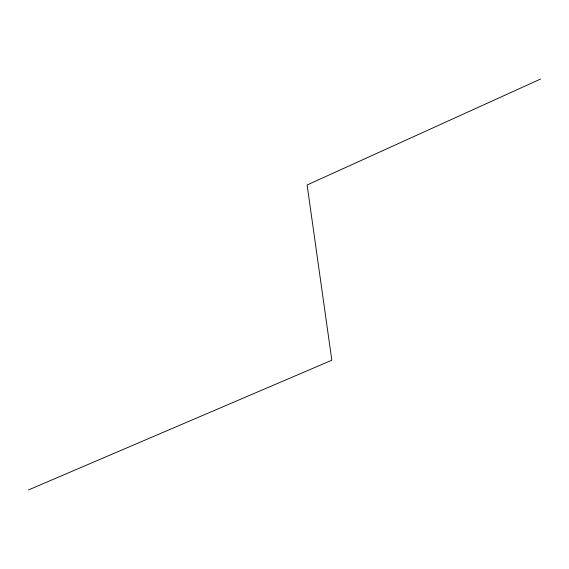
<?xml version="1.0" encoding="UTF-8"?>
<svg xmlns="http://www.w3.org/2000/svg" width="569" height="569" viewBox="0 0 569 569"><rect width="100%" height="100%" fill="white"/><g stroke="black" fill="none" stroke-linecap="round" stroke-linejoin="round"><path stroke-width="0.85" d="M540.55 79.055L307.118 184.982L331.827 360.227L28.45 489.945"/></g></svg>
